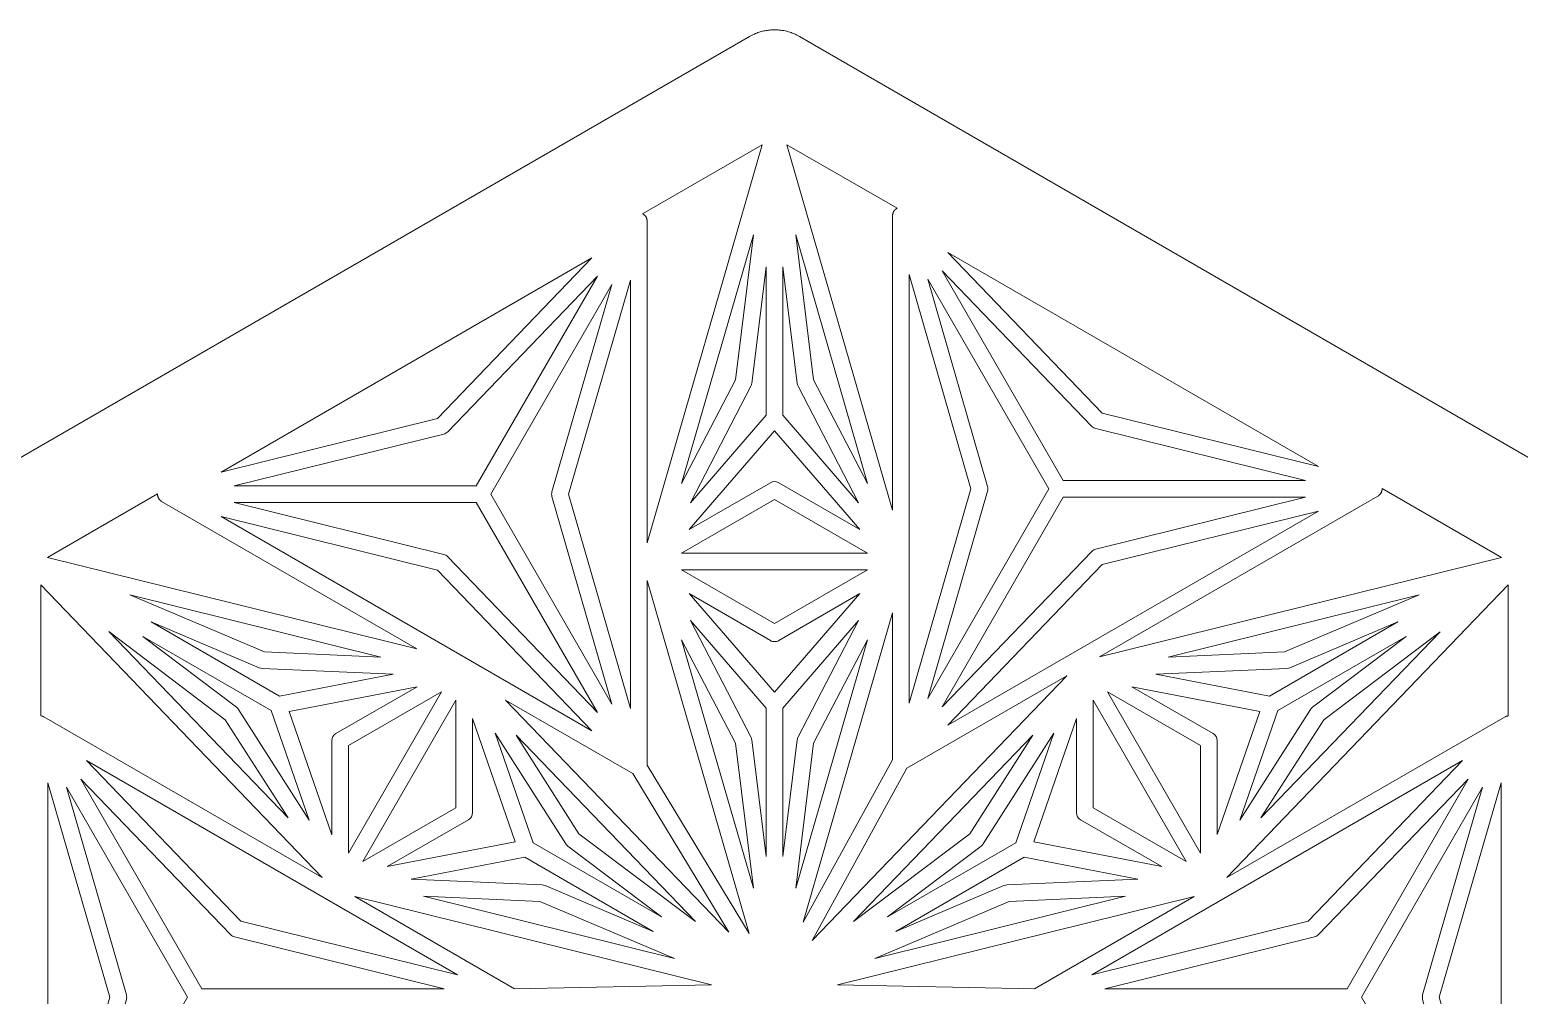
# Model space of a CAD drawing. Header units: inches. Extents: x 0.08 to 7.7, y 0.07 to 8.85.
# Drawn here: x 2.672 to 5.106, y 7.274 to 8.851 of the extents above; entities that cross this region are included whole.
import ezdxf

# ---------------------------------------------------------------- set-up
doc = ezdxf.new("R2010")
doc.units = ezdxf.units.IN
doc.header["$MEASUREMENT"] = 0
doc.layers.add('Layer 1', color=7, linetype='Continuous')

# ---------------------------------------------------------------- blocks, each defined once
blk = doc.blocks.new('block 2')
at = {"layer": 'Layer 1', "lineweight": 0}
for points in [[(3.825, 8.2791), (3.7371, 8.11), (3.8543, 8.5158), (3.825, 8.2791)], [(3.9528, 8.2791), (3.9235, 8.5158), (4.0407, 8.11), (3.9528, 8.2791)], [(3.338, 8.2161), (2.9844, 8.1286), (3.5906, 8.4786), (3.338, 8.2161)], [(4.4245, 8.2249), (4.1719, 8.4874), (4.7781, 8.1374), (4.4245, 8.2249)], [(4.21, 8.1011), (4.1089, 7.7511), (4.1089, 8.4511), (4.21, 8.1011)], [(3.6535, 7.7422), (3.5525, 8.0922), (3.6535, 8.4422), (3.6535, 7.7422)], [(3.7369, 7.9959), (3.8889, 8.0836), (4.0409, 7.9959), (3.7369, 7.9959)], [(4.1719, 7.7148), (4.4245, 7.9773), (4.7781, 8.0648), (4.1719, 7.7148)], [(3.338, 7.9684), (3.5906, 7.7059), (2.9844, 8.0559), (3.338, 7.9684)], [(3.8889, 7.8809), (3.7369, 7.9686), (4.0409, 7.9686), (3.8889, 7.8809)], [(3.6807, 7.9516), (3.8473, 7.3746), (3.6807, 7.6498), (3.6807, 7.9516)], [(3.0553, 7.8347), (2.8356, 7.9277), (3.2456, 7.8263), (3.0553, 7.8347)], [(4.7225, 7.8347), (4.5321, 7.8263), (4.9422, 7.9277), (4.7225, 7.8347)], [(4.0817, 7.8985), (4.0817, 7.6583), (3.9358, 7.3932), (4.0817, 7.8985)], [(2.801, 7.8678), (2.9913, 7.724), (3.0939, 7.5634), (2.801, 7.8678)], [(4.6839, 7.5634), (4.7865, 7.724), (4.9768, 7.8677), (4.6839, 7.5634)], [(3.825, 7.6854), (3.8543, 7.4487), (3.7371, 7.8545), (3.825, 7.6854)], [(3.9528, 7.6854), (4.0407, 7.8545), (3.9235, 7.4486), (3.9528, 7.6854)], [(3.9504, 7.3631), (4.1054, 7.6449), (4.3667, 7.7958), (3.9504, 7.3631)], [(3.1926, 7.5061), (3.1926, 7.6816), (3.3446, 7.7694), (3.1926, 7.5061)], [(4.5852, 7.5061), (4.4332, 7.7694), (4.5852, 7.6816), (4.5852, 7.5061)], [(3.3682, 7.5802), (3.2162, 7.4925), (3.3682, 7.7558), (3.3682, 7.5802)], [(3.814, 7.3771), (3.4493, 7.756), (3.6573, 7.636), (3.814, 7.3771)], [(4.4096, 7.7558), (4.5616, 7.4925), (4.4096, 7.5802), (4.4096, 7.7558)], [(3.5694, 7.5378), (3.4669, 7.6985), (3.7598, 7.3941), (3.5694, 7.5378)], [(4.2083, 7.5378), (4.0179, 7.3941), (4.3109, 7.6985), (4.2083, 7.5378)], [(3.3706, 7.3071), (3.0169, 7.3946), (2.7643, 7.6571), (3.3706, 7.3071)], [(4.7609, 7.3946), (4.4072, 7.3071), (5.0134, 7.6571), (4.7609, 7.3946)], [(2.7014, 7.6208), (2.8025, 7.2708), (2.7014, 6.9208), (2.7014, 7.6208)], [(5.0764, 6.9208), (4.9753, 7.2708), (5.0764, 7.6208), (5.0764, 6.9208)], [(3.4642, 7.2845), (3.2029, 7.4353), (3.7858, 7.2911), (3.4642, 7.2845)], [(3.3152, 7.4356), (3.5055, 7.4271), (3.7252, 7.3341), (3.3152, 7.4356)], [(3.992, 7.2911), (4.5749, 7.4353), (4.3136, 7.2845), (3.992, 7.2911)], [(4.0526, 7.3341), (4.2723, 7.4271), (4.4626, 7.4356), (4.0526, 7.3341)]]:
    blk.add_lwpolyline(points, dxfattribs=at)
for points, knots in [([(7.6873, 2.2585), (7.688, 2.2594), (7.6886, 2.2604), (7.6893, 2.2613), (7.69, 2.2625), (7.6907, 2.2637), (7.6914, 2.2649), (7.6921, 2.266), (7.6927, 2.2672), (7.6933, 2.2684), (7.6939, 2.2694), (7.6944, 2.2705), (7.6949, 2.2716), (7.6955, 2.273), (7.6961, 2.2743), (7.6967, 2.2757), (7.6971, 2.2767), (7.6974, 2.2778), (7.6978, 2.2788), (7.6983, 2.2803), (7.6988, 2.2817), (7.6992, 2.2832), (7.6995, 2.2843), (7.6998, 2.2854), (7.7001, 2.2865), (7.7004, 2.2879), (7.7007, 2.2894), (7.701, 2.2908), (7.7012, 2.2921), (7.7014, 2.2934), (7.7016, 2.2947), (7.7018, 2.296), (7.7019, 2.2973), (7.702, 2.2985), (7.7022, 2.3001), (7.7022, 2.3018), (7.7023, 2.3034), (7.7023, 2.3041), (7.7024, 2.3049), (7.7024, 2.3056), (7.7024, 2.3056), (7.7024, 6.6148), (7.7024, 6.6148), (7.7024, 6.6156), (7.7023, 6.6163), (7.7023, 6.6171), (7.7022, 6.6187), (7.7022, 6.6203), (7.702, 6.6219), (7.7019, 6.6232), (7.7018, 6.6244), (7.7016, 6.6257), (7.7014, 6.627), (7.7012, 6.6283), (7.701, 6.6296), (7.7007, 6.6311), (7.7004, 6.6325), (7.7001, 6.6339), (7.6998, 6.635), (7.6995, 6.6361), (7.6992, 6.6372), (7.6988, 6.6387), (7.6983, 6.6402), (7.6978, 6.6416), (7.6974, 6.6427), (7.6971, 6.6437), (7.6967, 6.6447), (7.6961, 6.6461), (7.6955, 6.6475), (7.6949, 6.6488), (7.6944, 6.6499), (7.6939, 6.651), (7.6934, 6.652), (7.6927, 6.6532), (7.6921, 6.6544), (7.6914, 6.6556), (7.6907, 6.6568), (7.69, 6.6579), (7.6893, 6.6591), (7.6886, 6.6601), (7.688, 6.661), (7.6873, 6.662), (7.6864, 6.6632), (7.6855, 6.6644), (7.6846, 6.6656), (7.6839, 6.6665), (7.6832, 6.6673), (7.6825, 6.6681), (7.6815, 6.6693), (7.6805, 6.6704), (7.6794, 6.6716), (7.6786, 6.6724), (7.6778, 6.6731), (7.677, 6.6739), (7.6759, 6.6749), (7.6748, 6.6759), (7.6737, 6.6769), (7.6727, 6.6777), (7.6716, 6.6785), (7.6706, 6.6793), (7.6696, 6.6801), (7.6686, 6.6809), (7.6675, 6.6817), (7.6662, 6.6826), (7.6649, 6.6834), (7.6635, 6.6843), (7.6628, 6.6847), (7.6622, 6.6851), (7.6616, 6.6855), (7.6616, 6.6855), (3.9297, 8.8401), (3.9297, 8.8401), (3.929, 8.8405), (3.9283, 8.8408), (3.9275, 8.8412), (3.9262, 8.8419), (3.9249, 8.8427), (3.9235, 8.8433), (3.9222, 8.8439), (3.921, 8.8444), (3.9197, 8.8449), (3.9186, 8.8454), (3.9174, 8.8458), (3.9163, 8.8463), (3.9148, 8.8468), (3.9133, 8.8472), (3.9118, 8.8477), (3.9108, 8.848), (3.9098, 8.8483), (3.9088, 8.8485), (3.9072, 8.8489), (3.9056, 8.8492), (3.904, 8.8496), (3.9031, 8.8497), (3.9021, 8.8499), (3.9011, 8.8501), (3.8995, 8.8503), (3.8979, 8.8505), (3.8963, 8.8506), (3.8953, 8.8507), (3.8942, 8.8508), (3.8931, 8.8509), (3.8916, 8.8509), (3.8902, 8.851), (3.8887, 8.851), (3.8875, 8.851), (3.8862, 8.8509), (3.885, 8.8509), (3.8837, 8.8508), (3.8824, 8.8507), (3.8811, 8.8506), (3.8797, 8.8505), (3.8783, 8.8503), (3.8769, 8.8501), (3.8758, 8.8499), (3.8746, 8.8497), (3.8735, 8.8495), (3.872, 8.8492), (3.8706, 8.8489), (3.8691, 8.8486), (3.868, 8.8483), (3.8668, 8.8479), (3.8657, 8.8476), (3.8643, 8.8472), (3.863, 8.8468), (3.8616, 8.8463), (3.8604, 8.8459), (3.8591, 8.8453), (3.8579, 8.8448), (3.8567, 8.8443), (3.8555, 8.8439), (3.8544, 8.8433), (3.8529, 8.8427), (3.8515, 8.8419), (3.8501, 8.8412), (3.8494, 8.8408), (3.8487, 8.8405), (3.8481, 8.8401), (3.8481, 8.8401), (0.1162, 6.6855), (0.1162, 6.6855), (0.1156, 6.6851), (0.115, 6.6847), (0.1143, 6.6843), (0.113, 6.6834), (0.1116, 6.6826), (0.1102, 6.6816), (0.1092, 6.6809), (0.1082, 6.6802), (0.1072, 6.6794), (0.1062, 6.6786), (0.1051, 6.6777), (0.1041, 6.6769), (0.103, 6.6759), (0.1019, 6.6749), (0.1009, 6.674), (0.1, 6.6732), (0.0992, 6.6724), (0.0984, 6.6715), (0.0973, 6.6704), (0.0963, 6.6693), (0.0953, 6.6682), (0.0946, 6.6673), (0.0939, 6.6664), (0.0932, 6.6656), (0.0922, 6.6644), (0.0914, 6.6633), (0.0905, 6.6621), (0.0898, 6.6611), (0.0891, 6.66), (0.0885, 6.659), (0.0877, 6.6579), (0.0871, 6.6568), (0.0864, 6.6556), (0.0857, 6.6544), (0.085, 6.6532), (0.0844, 6.652), (0.0839, 6.651), (0.0834, 6.6499), (0.0829, 6.6489), (0.0823, 6.6475), (0.0817, 6.6461), (0.0811, 6.6447), (0.0807, 6.6437), (0.0804, 6.6427), (0.08, 6.6417), (0.0795, 6.6402), (0.079, 6.6387), (0.0786, 6.6372), (0.0783, 6.6361), (0.078, 6.635), (0.0777, 6.634), (0.0774, 6.6325), (0.0771, 6.6311), (0.0768, 6.6296), (0.0766, 6.6283), (0.0764, 6.627), (0.0762, 6.6257), (0.076, 6.6244), (0.0759, 6.6232), (0.0757, 6.6219), (0.0756, 6.6203), (0.0755, 6.6186), (0.0755, 6.617), (0.0755, 6.6163), (0.0754, 6.6155), (0.0754, 6.6148), (0.0754, 6.6148), (0.0754, 2.3056), (0.0754, 2.3056), (0.0754, 2.3049), (0.0755, 2.3042), (0.0755, 2.3034), (0.0755, 2.3018), (0.0756, 2.3002), (0.0757, 2.2985), (0.0759, 2.2972), (0.076, 2.296), (0.0762, 2.2947), (0.0764, 2.2934), (0.0766, 2.2921), (0.0768, 2.2908), (0.0771, 2.2894), (0.0774, 2.2879), (0.0777, 2.2865), (0.078, 2.2854), (0.0783, 2.2843), (0.0786, 2.2832), (0.079, 2.2817), (0.0795, 2.2803), (0.08, 2.2788), (0.0803, 2.2778), (0.0807, 2.2767), (0.0811, 2.2757), (0.0817, 2.2743), (0.0823, 2.273), (0.0829, 2.2716), (0.0834, 2.2705), (0.0839, 2.2695), (0.0844, 2.2684), (0.085, 2.2672), (0.0857, 2.266), (0.0864, 2.2648), (0.0871, 2.2637), (0.0878, 2.2625), (0.0885, 2.2614), (0.0891, 2.2604), (0.0898, 2.2594), (0.0905, 2.2584), (0.0914, 2.2572), (0.0922, 2.256), (0.0932, 2.2548), (0.0939, 2.254), (0.0946, 2.2531), (0.0953, 2.2523), (0.0963, 2.2511), (0.0973, 2.25), (0.0984, 2.2489), (0.0992, 2.2481), (0.1, 2.2473), (0.1008, 2.2465), (0.1019, 2.2455), (0.103, 2.2445), (0.1041, 2.2435), (0.1051, 2.2427), (0.1061, 2.2419), (0.1072, 2.2411), (0.1082, 2.2403), (0.1092, 2.2395), (0.1102, 2.2388), (0.1116, 2.2378), (0.1129, 2.237), (0.1143, 2.2361), (0.115, 2.2357), (0.1156, 2.2353), (0.1162, 2.2349), (0.1162, 2.2349), (3.8481, 0.0803), (3.8481, 0.0803), (3.8481, 0.0803), (3.8482, 0.0803), (3.8483, 0.0802), (3.8505, 0.079), (3.8527, 0.0779), (3.855, 0.0769), (3.856, 0.0764), (3.857, 0.0758), (3.8581, 0.0754), (3.8588, 0.0751), (3.8596, 0.075), (3.8603, 0.0747), (3.8696, 0.0712), (3.8792, 0.0694), (3.8888, 0.0694), (3.8888, 0.0694), (3.8889, 0.0694), (3.8889, 0.0694), (3.8889, 0.0694), (3.8889, 0.0694), (3.889, 0.0694), (3.898, 0.0694), (3.9072, 0.071), (3.916, 0.0742), (3.9173, 0.0746), (3.9185, 0.075), (3.9197, 0.0754), (3.9206, 0.0758), (3.9215, 0.0763), (3.9224, 0.0767), (3.9248, 0.0778), (3.9272, 0.0789), (3.9295, 0.0802), (3.9296, 0.0803), (3.9297, 0.0803), (3.9297, 0.0803), (3.9297, 0.0803), (7.6616, 2.2349), (7.6616, 2.2349), (7.6623, 2.2353), (7.6629, 2.2358), (7.6635, 2.2362), (7.6649, 2.237), (7.6662, 2.2378), (7.6675, 2.2387), (7.6686, 2.2395), (7.6696, 2.2403), (7.6707, 2.2411), (7.6717, 2.2419), (7.6727, 2.2427), (7.6737, 2.2435), (7.6748, 2.2445), (7.6759, 2.2455), (7.677, 2.2466), (7.6778, 2.2473), (7.6786, 2.248), (7.6793, 2.2488), (7.6805, 2.25), (7.6815, 2.2512), (7.6825, 2.2524), (7.6832, 2.2531), (7.6839, 2.254), (7.6846, 2.2548), (7.6855, 2.256), (7.6864, 2.2572), (7.6873, 2.2585)], [0, 0, 0, 0, 1, 1, 1, 2, 2, 2, 3, 3, 3, 4, 4, 4, 5, 5, 5, 6, 6, 6, 7, 7, 7, 8, 8, 8, 9, 9, 9, 10, 10, 10, 11, 11, 11, 12, 12, 12, 13, 13, 13, 14, 14, 14, 15, 15, 15, 16, 16, 16, 17, 17, 17, 18, 18, 18, 19, 19, 19, 20, 20, 20, 21, 21, 21, 22, 22, 22, 23, 23, 23, 24, 24, 24, 25, 25, 25, 26, 26, 26, 27, 27, 27, 28, 28, 28, 29, 29, 29, 30, 30, 30, 31, 31, 31, 32, 32, 32, 33, 33, 33, 34, 34, 34, 35, 35, 35, 36, 36, 36, 37, 37, 37, 38, 38, 38, 39, 39, 39, 40, 40, 40, 41, 41, 41, 42, 42, 42, 43, 43, 43, 44, 44, 44, 45, 45, 45, 46, 46, 46, 47, 47, 47, 48, 48, 48, 49, 49, 49, 50, 50, 50, 51, 51, 51, 52, 52, 52, 53, 53, 53, 54, 54, 54, 55, 55, 55, 56, 56, 56, 57, 57, 57, 58, 58, 58, 59, 59, 59, 60, 60, 60, 61, 61, 61, 62, 62, 62, 63, 63, 63, 64, 64, 64, 65, 65, 65, 66, 66, 66, 67, 67, 67, 68, 68, 68, 69, 69, 69, 70, 70, 70, 71, 71, 71, 72, 72, 72, 73, 73, 73, 74, 74, 74, 75, 75, 75, 76, 76, 76, 77, 77, 77, 78, 78, 78, 79, 79, 79, 80, 80, 80, 81, 81, 81, 82, 82, 82, 83, 83, 83, 84, 84, 84, 85, 85, 85, 86, 86, 86, 87, 87, 87, 88, 88, 88, 89, 89, 89, 90, 90, 90, 91, 91, 91, 92, 92, 92, 93, 93, 93, 94, 94, 94, 95, 95, 95, 96, 96, 96, 97, 97, 97, 98, 98, 98, 99, 99, 99, 100, 100, 100, 101, 101, 101, 102, 102, 102, 103, 103, 103, 104, 104, 104, 105, 105, 105, 106, 106, 106, 107, 107, 107, 108, 108, 108, 109, 109, 109, 110, 110, 110, 111, 111, 111, 112, 112, 112, 113, 113, 113, 114, 114, 114, 115, 115, 115, 116, 116, 116, 117, 117, 117, 118, 118, 118, 119, 119, 119, 120, 120, 120, 121, 121, 121, 122, 122, 122, 123, 123, 123, 124, 124, 124, 125, 125, 125, 126, 126, 126, 127, 127, 127, 128, 128, 128, 128]), ([(3.8685, 8.6633), (3.8685, 8.6633), (3.6807, 8.0129), (3.6807, 8.0129), (3.6807, 8.0129), (3.6807, 8.5385), (3.6807, 8.5385), (3.6807, 8.5385), (3.6807, 8.5386), (3.6807, 8.5386), (3.6807, 8.5389), (3.6806, 8.5391), (3.6806, 8.5394), (3.6806, 8.5397), (3.6807, 8.5399), (3.6807, 8.5401), (3.6806, 8.5404), (3.6804, 8.5407), (3.6804, 8.541), (3.6802, 8.5417), (3.6801, 8.5423), (3.6799, 8.5429), (3.6798, 8.5432), (3.6798, 8.5435), (3.6797, 8.5438), (3.6796, 8.544), (3.6794, 8.5442), (3.6793, 8.5444), (3.6791, 8.5446), (3.6791, 8.5449), (3.679, 8.5452), (3.679, 8.5452), (3.679, 8.5452), (3.6789, 8.5453), (3.6788, 8.5455), (3.6785, 8.5457), (3.6784, 8.5459), (3.6781, 8.5464), (3.6777, 8.5469), (3.6773, 8.5473), (3.6771, 8.5476), (3.6769, 8.5479), (3.6767, 8.5482), (3.6766, 8.5482), (3.6766, 8.5483), (3.6766, 8.5483), (3.6764, 8.5484), (3.6762, 8.5485), (3.6761, 8.5486), (3.6759, 8.5488), (3.6757, 8.549), (3.6755, 8.5492), (3.6752, 8.5494), (3.6749, 8.5495), (3.6746, 8.5497), (3.6743, 8.5499), (3.6742, 8.5501), (3.6739, 8.5503), (3.6737, 8.5504), (3.6734, 8.5504), (3.6732, 8.5505), (3.6732, 8.5505), (3.8685, 8.6633), (3.8685, 8.6633)], [0, 0, 0, 0, 1, 1, 1, 2, 2, 2, 3, 3, 3, 4, 4, 4, 5, 5, 5, 6, 6, 6, 7, 7, 7, 8, 8, 8, 9, 9, 9, 10, 10, 10, 11, 11, 11, 12, 12, 12, 13, 13, 13, 14, 14, 14, 15, 15, 15, 16, 16, 16, 17, 17, 17, 18, 18, 18, 19, 19, 19, 20, 20, 20, 21, 21, 21, 21]), ([(4.0885, 8.5591), (4.0883, 8.559), (4.0881, 8.5587), (4.0879, 8.5586), (4.0876, 8.5584), (4.0873, 8.5582), (4.087, 8.558), (4.0868, 8.5578), (4.0866, 8.5576), (4.0864, 8.5574), (4.0862, 8.5573), (4.086, 8.5573), (4.0859, 8.5571), (4.0859, 8.5571), (4.0859, 8.557), (4.0858, 8.557), (4.0856, 8.5568), (4.0854, 8.5564), (4.0852, 8.5562), (4.0848, 8.5557), (4.0844, 8.5552), (4.0841, 8.5547), (4.0839, 8.5545), (4.0837, 8.5544), (4.0835, 8.5541), (4.0835, 8.5541), (4.0835, 8.554), (4.0835, 8.554), (4.0834, 8.5538), (4.0833, 8.5535), (4.0832, 8.5532), (4.0831, 8.553), (4.0829, 8.5529), (4.0828, 8.5526), (4.0827, 8.5524), (4.0827, 8.552), (4.0826, 8.5517), (4.0824, 8.5511), (4.0822, 8.5505), (4.0821, 8.5499), (4.0821, 8.5496), (4.0818, 8.5493), (4.0818, 8.549), (4.0818, 8.5487), (4.0819, 8.5485), (4.0819, 8.5483), (4.0818, 8.548), (4.0817, 8.5477), (4.0817, 8.5474), (4.0817, 8.5474), (4.0817, 8.5474), (4.0817, 8.5473), (4.0817, 8.5473), (4.0817, 8.066), (4.0817, 8.066), (4.0817, 8.066), (3.9093, 8.6633), (3.9093, 8.6633), (3.9093, 8.6633), (4.0893, 8.5594), (4.0893, 8.5594), (4.089, 8.5592), (4.0888, 8.5592), (4.0885, 8.5591)], [0, 0, 0, 0, 1, 1, 1, 2, 2, 2, 3, 3, 3, 4, 4, 4, 5, 5, 5, 6, 6, 6, 7, 7, 7, 8, 8, 8, 9, 9, 9, 10, 10, 10, 11, 11, 11, 12, 12, 12, 13, 13, 13, 14, 14, 14, 15, 15, 15, 16, 16, 16, 17, 17, 17, 18, 18, 18, 19, 19, 19, 20, 20, 20, 21, 21, 21, 21]), ([(3.4016, 8.1059), (3.4016, 8.1059), (3.0059, 8.1059), (3.0059, 8.1059), (3.0059, 8.1059), (3.3484, 8.1906), (3.3484, 8.1906), (3.3509, 8.1912), (3.3531, 8.1925), (3.3549, 8.1944), (3.3549, 8.1944), (3.5995, 8.4486), (3.5995, 8.4486), (3.5995, 8.4486), (3.4016, 8.1059), (3.4016, 8.1059)], [0, 0, 0, 0, 1, 1, 1, 2, 2, 2, 3, 3, 3, 4, 4, 4, 5, 5, 5, 5]), ([(3.8753, 8.2215), (3.8753, 8.2215), (3.7514, 8.0785), (3.7514, 8.0785), (3.7514, 8.0785), (3.8502, 8.2687), (3.8502, 8.2687), (3.851, 8.2702), (3.8515, 8.2717), (3.8517, 8.2733), (3.8517, 8.2733), (3.8753, 8.464), (3.8753, 8.464), (3.8753, 8.464), (3.8753, 8.2215), (3.8753, 8.2215)], [0, 0, 0, 0, 1, 1, 1, 2, 2, 2, 3, 3, 3, 4, 4, 4, 5, 5, 5, 5]), ([(3.9025, 8.2215), (3.9025, 8.2215), (3.9025, 8.464), (3.9025, 8.464), (3.9025, 8.464), (3.9261, 8.2733), (3.9261, 8.2733), (3.9263, 8.2717), (3.9268, 8.2702), (3.9275, 8.2687), (3.9275, 8.2687), (4.0264, 8.0785), (4.0264, 8.0785), (4.0264, 8.0785), (3.9025, 8.2215), (3.9025, 8.2215)], [0, 0, 0, 0, 1, 1, 1, 2, 2, 2, 3, 3, 3, 4, 4, 4, 5, 5, 5, 5]), ([(4.3608, 8.1147), (4.3608, 8.1147), (4.163, 8.4574), (4.163, 8.4574), (4.163, 8.4574), (4.4076, 8.2032), (4.4076, 8.2032), (4.4093, 8.2014), (4.4116, 8.2001), (4.4141, 8.1994), (4.4141, 8.1994), (4.7566, 8.1147), (4.7566, 8.1147), (4.7566, 8.1147), (4.3608, 8.1147), (4.3608, 8.1147)], [0, 0, 0, 0, 1, 1, 1, 2, 2, 2, 3, 3, 3, 4, 4, 4, 5, 5, 5, 5]), ([(3.6231, 8.4349), (3.6231, 8.4349), (3.5252, 8.096), (3.5252, 8.096), (3.5245, 8.0936), (3.5245, 8.0909), (3.5252, 8.0885), (3.5252, 8.0885), (3.6231, 7.7495), (3.6231, 7.7495), (3.6231, 7.7495), (3.4252, 8.0922), (3.4252, 8.0922), (3.4252, 8.0922), (3.6231, 8.4349), (3.6231, 8.4349)], [0, 0, 0, 0, 1, 1, 1, 2, 2, 2, 3, 3, 3, 4, 4, 4, 5, 5, 5, 5]), ([(4.2372, 8.1049), (4.2372, 8.1049), (4.1394, 8.4438), (4.1394, 8.4438), (4.1394, 8.4438), (4.3372, 8.1011), (4.3372, 8.1011), (4.3372, 8.1011), (4.1394, 7.7584), (4.1394, 7.7584), (4.1394, 7.7584), (4.2372, 8.0973), (4.2372, 8.0973), (4.2379, 8.0998), (4.2379, 8.1024), (4.2372, 8.1049)], [0, 0, 0, 0, 1, 1, 1, 2, 2, 2, 3, 3, 3, 4, 4, 4, 5, 5, 5, 5]), ([(3.8889, 8.1957), (3.8889, 8.1957), (4.0285, 8.0345), (4.0285, 8.0345), (4.0285, 8.0345), (3.8957, 8.1111), (3.8957, 8.1111), (3.8915, 8.1136), (3.8863, 8.1136), (3.8821, 8.1111), (3.8821, 8.1111), (3.7493, 8.0345), (3.7493, 8.0345), (3.7493, 8.0345), (3.8889, 8.1957), (3.8889, 8.1957)], [0, 0, 0, 0, 1, 1, 1, 2, 2, 2, 3, 3, 3, 4, 4, 4, 5, 5, 5, 5]), ([(2.8808, 8.093), (2.8808, 8.0928), (2.8806, 8.0925), (2.8806, 8.0922), (2.8806, 8.092), (2.8808, 8.0917), (2.8808, 8.0914), (2.8808, 8.0911), (2.8808, 8.0907), (2.8808, 8.0903), (2.8808, 8.0901), (2.8809, 8.0898), (2.881, 8.0895), (2.881, 8.0893), (2.881, 8.0892), (2.881, 8.089), (2.881, 8.0889), (2.8811, 8.0889), (2.8811, 8.0888), (2.8812, 8.0885), (2.8814, 8.0882), (2.8815, 8.0878), (2.8817, 8.0873), (2.8819, 8.0867), (2.8822, 8.0862), (2.8823, 8.086), (2.8823, 8.0857), (2.8825, 8.0854), (2.8825, 8.0854), (2.8825, 8.0854), (2.8825, 8.0853), (2.8826, 8.0852), (2.8827, 8.0851), (2.8828, 8.085), (2.8829, 8.0848), (2.8831, 8.0846), (2.8832, 8.0844), (2.8834, 8.0841), (2.8837, 8.0839), (2.8839, 8.0836), (2.8841, 8.0833), (2.8843, 8.083), (2.8845, 8.0828), (2.8846, 8.0827), (2.8846, 8.0826), (2.8847, 8.0826), (2.8849, 8.0823), (2.8852, 8.0822), (2.8855, 8.0819), (2.8857, 8.0818), (2.8858, 8.0816), (2.886, 8.0814), (2.8862, 8.0813), (2.8864, 8.0812), (2.8866, 8.0811), (2.8868, 8.0809), (2.887, 8.0807), (2.8873, 8.0806), (2.8873, 8.0806), (2.8874, 8.0805), (2.8874, 8.0804), (2.8874, 8.0804), (3.3043, 7.8398), (3.3043, 7.8398), (3.3043, 7.8398), (2.7008, 7.9891), (2.7008, 7.9891), (2.7008, 7.9891), (2.8808, 8.093), (2.8808, 8.093), (2.8808, 8.093), (2.8808, 8.093), (2.8808, 8.093)], [0, 0, 0, 0, 1, 1, 1, 2, 2, 2, 3, 3, 3, 4, 4, 4, 5, 5, 5, 6, 6, 6, 7, 7, 7, 8, 8, 8, 9, 9, 9, 10, 10, 10, 11, 11, 11, 12, 12, 12, 13, 13, 13, 14, 14, 14, 15, 15, 15, 16, 16, 16, 17, 17, 17, 18, 18, 18, 19, 19, 19, 20, 20, 20, 21, 21, 21, 22, 22, 22, 23, 23, 23, 24, 24, 24, 24]), ([(4.3608, 8.0875), (4.3608, 8.0875), (4.7565, 8.0875), (4.7565, 8.0875), (4.7565, 8.0875), (4.4141, 8.0027), (4.4141, 8.0027), (4.4116, 8.0021), (4.4093, 8.0008), (4.4076, 7.999), (4.4076, 7.999), (4.163, 7.7448), (4.163, 7.7448), (4.163, 7.7448), (4.3608, 8.0875), (4.3608, 8.0875)], [0, 0, 0, 0, 1, 1, 1, 2, 2, 2, 3, 3, 3, 4, 4, 4, 5, 5, 5, 5]), ([(4.4199, 7.8265), (4.4199, 7.8265), (4.875, 8.0893), (4.875, 8.0893), (4.8751, 8.0893), (4.8751, 8.0894), (4.8752, 8.0894), (4.8754, 8.0896), (4.8756, 8.0898), (4.8759, 8.0899), (4.876, 8.0901), (4.8763, 8.0901), (4.8765, 8.0903), (4.8767, 8.0904), (4.8768, 8.0906), (4.877, 8.0908), (4.8773, 8.091), (4.8776, 8.0912), (4.8778, 8.0914), (4.8779, 8.0915), (4.8779, 8.0916), (4.878, 8.0916), (4.8782, 8.0919), (4.8784, 8.0922), (4.8786, 8.0924), (4.8788, 8.0927), (4.8791, 8.0929), (4.8793, 8.0932), (4.8794, 8.0935), (4.8796, 8.0936), (4.8797, 8.0939), (4.8798, 8.094), (4.8799, 8.0941), (4.8799, 8.0942), (4.88, 8.0942), (4.88, 8.0942), (4.88, 8.0943), (4.8802, 8.0945), (4.8802, 8.0948), (4.8803, 8.0951), (4.8806, 8.0956), (4.8808, 8.0961), (4.8809, 8.0967), (4.8811, 8.097), (4.8813, 8.0973), (4.8814, 8.0977), (4.8814, 8.0977), (4.8814, 8.0978), (4.8814, 8.0978), (4.8815, 8.098), (4.8814, 8.0982), (4.8815, 8.0984), (4.8815, 8.0987), (4.8816, 8.0989), (4.8817, 8.0992), (4.8817, 8.0996), (4.8816, 8.0999), (4.8817, 8.1003), (4.8817, 8.1006), (4.8818, 8.1008), (4.8818, 8.1011), (4.8818, 8.1014), (4.8817, 8.1016), (4.8817, 8.1019), (4.8817, 8.1019), (4.8817, 8.1019), (4.8817, 8.1019), (4.8817, 8.1019), (5.077, 7.9891), (5.077, 7.9891), (5.077, 7.9891), (4.4199, 7.8265), (4.4199, 7.8265)], [0, 0, 0, 0, 1, 1, 1, 2, 2, 2, 3, 3, 3, 4, 4, 4, 5, 5, 5, 6, 6, 6, 7, 7, 7, 8, 8, 8, 9, 9, 9, 10, 10, 10, 11, 11, 11, 12, 12, 12, 13, 13, 13, 14, 14, 14, 15, 15, 15, 16, 16, 16, 17, 17, 17, 18, 18, 18, 19, 19, 19, 20, 20, 20, 21, 21, 21, 22, 22, 22, 23, 23, 23, 24, 24, 24, 24]), ([(3.4016, 8.0786), (3.4016, 8.0786), (3.5995, 7.7359), (3.5995, 7.7359), (3.5995, 7.7359), (3.3549, 7.9901), (3.3549, 7.9901), (3.3531, 7.992), (3.3509, 7.9933), (3.3484, 7.9939), (3.3484, 7.9939), (3.0059, 8.0786), (3.0059, 8.0786), (3.0059, 8.0786), (3.4016, 8.0786), (3.4016, 8.0786)], [0, 0, 0, 0, 1, 1, 1, 2, 2, 2, 3, 3, 3, 4, 4, 4, 5, 5, 5, 5]), ([(2.6946, 7.7288), (2.6946, 7.7288), (2.6945, 7.7288), (2.6945, 7.7288), (2.6942, 7.729), (2.694, 7.729), (2.6937, 7.7291), (2.6935, 7.7292), (2.6933, 7.7294), (2.6931, 7.7295), (2.6928, 7.7296), (2.6925, 7.7296), (2.6922, 7.7297), (2.6916, 7.7299), (2.691, 7.7301), (2.6904, 7.7302), (2.6901, 7.7303), (2.6899, 7.7304), (2.6897, 7.7304), (2.6897, 7.7304), (2.6897, 7.9441), (2.6897, 7.9441), (2.6897, 7.9441), (3.1497, 7.466), (3.1497, 7.466), (3.1497, 7.466), (2.6946, 7.7288), (2.6946, 7.7288)], [0, 0, 0, 0, 1, 1, 1, 2, 2, 2, 3, 3, 3, 4, 4, 4, 5, 5, 5, 6, 6, 6, 7, 7, 7, 8, 8, 8, 9, 9, 9, 9]), ([(5.0881, 7.7304), (5.0879, 7.7304), (5.0876, 7.7303), (5.0874, 7.7302), (5.0868, 7.7301), (5.0862, 7.7299), (5.0856, 7.7297), (5.0853, 7.7296), (5.0849, 7.7296), (5.0847, 7.7295), (5.0844, 7.7294), (5.0843, 7.7292), (5.084, 7.7291), (5.0838, 7.729), (5.0835, 7.729), (5.0833, 7.7288), (5.0833, 7.7288), (5.0832, 7.7288), (5.0832, 7.7288), (5.0832, 7.7288), (4.628, 7.466), (4.628, 7.466), (4.628, 7.466), (5.0881, 7.9441), (5.0881, 7.9441), (5.0881, 7.9441), (5.0881, 7.7304), (5.0881, 7.7304)], [0, 0, 0, 0, 1, 1, 1, 2, 2, 2, 3, 3, 3, 4, 4, 4, 5, 5, 5, 6, 6, 6, 7, 7, 7, 8, 8, 8, 9, 9, 9, 9]), ([(3.8889, 7.7688), (3.8889, 7.7688), (3.7493, 7.93), (3.7493, 7.93), (3.7493, 7.93), (3.8821, 7.8533), (3.8821, 7.8533), (3.8842, 7.8521), (3.8865, 7.8515), (3.8889, 7.8515), (3.8913, 7.8515), (3.8936, 7.8521), (3.8957, 7.8533), (3.8957, 7.8533), (4.0285, 7.93), (4.0285, 7.93), (4.0285, 7.93), (3.8889, 7.7688), (3.8889, 7.7688)], [0, 0, 0, 0, 1, 1, 1, 2, 2, 2, 3, 3, 3, 4, 4, 4, 5, 5, 5, 6, 6, 6, 6]), ([(3.08, 7.7623), (3.08, 7.7623), (2.87, 7.8836), (2.87, 7.8836), (2.87, 7.8836), (3.0469, 7.8087), (3.0469, 7.8087), (3.0484, 7.8081), (3.05, 7.8077), (3.0516, 7.8076), (3.0516, 7.8076), (3.2658, 7.7981), (3.2658, 7.7981), (3.2658, 7.7981), (3.08, 7.7623), (3.08, 7.7623)], [0, 0, 0, 0, 1, 1, 1, 2, 2, 2, 3, 3, 3, 4, 4, 4, 5, 5, 5, 5]), ([(3.8753, 7.743), (3.8753, 7.743), (3.8753, 7.5004), (3.8753, 7.5004), (3.8753, 7.5004), (3.8517, 7.6911), (3.8517, 7.6911), (3.8515, 7.6928), (3.851, 7.6943), (3.8502, 7.6958), (3.8502, 7.6958), (3.7514, 7.886), (3.7514, 7.886), (3.7514, 7.886), (3.8753, 7.743), (3.8753, 7.743)], [0, 0, 0, 0, 1, 1, 1, 2, 2, 2, 3, 3, 3, 4, 4, 4, 5, 5, 5, 5]), ([(3.9025, 7.743), (3.9025, 7.743), (4.0264, 7.886), (4.0264, 7.886), (4.0264, 7.886), (3.9275, 7.6958), (3.9275, 7.6958), (3.9268, 7.6943), (3.9263, 7.6928), (3.9261, 7.6911), (3.9261, 7.6911), (3.9025, 7.5005), (3.9025, 7.5005), (3.9025, 7.5005), (3.9025, 7.743), (3.9025, 7.743)], [0, 0, 0, 0, 1, 1, 1, 2, 2, 2, 3, 3, 3, 4, 4, 4, 5, 5, 5, 5]), ([(4.6978, 7.7624), (4.6978, 7.7624), (4.512, 7.7981), (4.512, 7.7981), (4.512, 7.7981), (4.7262, 7.8076), (4.7262, 7.8076), (4.7278, 7.8077), (4.7294, 7.8081), (4.7309, 7.8087), (4.7309, 7.8087), (4.9078, 7.8836), (4.9078, 7.8836), (4.9078, 7.8836), (4.6978, 7.7624), (4.6978, 7.7624)], [0, 0, 0, 0, 1, 1, 1, 2, 2, 2, 3, 3, 3, 4, 4, 4, 5, 5, 5, 5]), ([(3.0664, 7.7388), (3.0664, 7.7388), (3.1283, 7.56), (3.1283, 7.56), (3.1283, 7.56), (3.013, 7.7407), (3.013, 7.7407), (3.0121, 7.7421), (3.011, 7.7433), (3.0097, 7.7443), (3.0097, 7.7443), (2.8564, 7.86), (2.8564, 7.86), (2.8564, 7.86), (3.0664, 7.7388), (3.0664, 7.7388)], [0, 0, 0, 0, 1, 1, 1, 2, 2, 2, 3, 3, 3, 4, 4, 4, 5, 5, 5, 5]), ([(4.7681, 7.7443), (4.7668, 7.7433), (4.7657, 7.7421), (4.7648, 7.7407), (4.7648, 7.7407), (4.6495, 7.56), (4.6495, 7.56), (4.6495, 7.56), (4.7114, 7.7388), (4.7114, 7.7388), (4.7114, 7.7388), (4.9214, 7.86), (4.9214, 7.86), (4.9214, 7.86), (4.7681, 7.7443), (4.7681, 7.7443)], [0, 0, 0, 0, 1, 1, 1, 2, 2, 2, 3, 3, 3, 4, 4, 4, 5, 5, 5, 5]), ([(3.1722, 7.7013), (3.168, 7.6988), (3.1654, 7.6943), (3.1654, 7.6895), (3.1654, 7.6895), (3.1654, 7.5361), (3.1654, 7.5361), (3.1654, 7.5361), (3.0956, 7.7376), (3.0956, 7.7376), (3.0956, 7.7376), (3.305, 7.7779), (3.305, 7.7779), (3.305, 7.7779), (3.1722, 7.7013), (3.1722, 7.7013)], [0, 0, 0, 0, 1, 1, 1, 2, 2, 2, 3, 3, 3, 4, 4, 4, 5, 5, 5, 5]), ([(4.6124, 7.5362), (4.6124, 7.5362), (4.6124, 7.6895), (4.6124, 7.6895), (4.6124, 7.6943), (4.6098, 7.6988), (4.6056, 7.7013), (4.6056, 7.7013), (4.4728, 7.7779), (4.4728, 7.7779), (4.4728, 7.7779), (4.6822, 7.7376), (4.6822, 7.7376), (4.6822, 7.7376), (4.6124, 7.5362), (4.6124, 7.5362)], [0, 0, 0, 0, 1, 1, 1, 2, 2, 2, 3, 3, 3, 4, 4, 4, 5, 5, 5, 5]), ([(3.2558, 7.4839), (3.2558, 7.4839), (3.3886, 7.5606), (3.3886, 7.5606), (3.3928, 7.563), (3.3954, 7.5675), (3.3954, 7.5724), (3.3954, 7.5724), (3.3954, 7.7257), (3.3954, 7.7257), (3.3954, 7.7257), (3.4652, 7.5242), (3.4652, 7.5242), (3.4652, 7.5242), (3.2558, 7.4839), (3.2558, 7.4839)], [0, 0, 0, 0, 1, 1, 1, 2, 2, 2, 3, 3, 3, 4, 4, 4, 5, 5, 5, 5]), ([(4.3892, 7.5606), (4.3892, 7.5606), (4.5219, 7.4839), (4.5219, 7.4839), (4.5219, 7.4839), (4.3126, 7.5242), (4.3126, 7.5242), (4.3126, 7.5242), (4.3824, 7.7257), (4.3824, 7.7257), (4.3824, 7.7257), (4.3824, 7.5724), (4.3824, 7.5724), (4.3824, 7.5675), (4.385, 7.563), (4.3892, 7.5606)], [0, 0, 0, 0, 1, 1, 1, 2, 2, 2, 3, 3, 3, 4, 4, 4, 5, 5, 5, 5]), ([(3.4944, 7.5231), (3.4944, 7.5231), (3.4325, 7.7019), (3.4325, 7.7019), (3.4325, 7.7019), (3.5478, 7.5211), (3.5478, 7.5211), (3.5487, 7.5198), (3.5498, 7.5186), (3.5511, 7.5176), (3.5511, 7.5176), (3.7044, 7.4018), (3.7044, 7.4018), (3.7044, 7.4018), (3.4944, 7.5231), (3.4944, 7.5231)], [0, 0, 0, 0, 1, 1, 1, 2, 2, 2, 3, 3, 3, 4, 4, 4, 5, 5, 5, 5]), ([(4.2833, 7.5231), (4.2833, 7.5231), (4.0734, 7.4018), (4.0734, 7.4018), (4.0734, 7.4018), (4.2267, 7.5176), (4.2267, 7.5176), (4.228, 7.5186), (4.2291, 7.5198), (4.23, 7.5211), (4.23, 7.5211), (4.3453, 7.7018), (4.3453, 7.7018), (4.3453, 7.7018), (4.2833, 7.5231), (4.2833, 7.5231)], [0, 0, 0, 0, 1, 1, 1, 2, 2, 2, 3, 3, 3, 4, 4, 4, 5, 5, 5, 5]), ([(2.9533, 7.2844), (2.9533, 7.2844), (2.7554, 7.6271), (2.7554, 7.6271), (2.7554, 7.6271), (3, 7.3729), (3, 7.3729), (3.0018, 7.371), (3.0041, 7.3697), (3.0066, 7.3691), (3.0066, 7.3691), (3.349, 7.2844), (3.349, 7.2844), (3.349, 7.2844), (2.9533, 7.2844), (2.9533, 7.2844)], [0, 0, 0, 0, 1, 1, 1, 2, 2, 2, 3, 3, 3, 4, 4, 4, 5, 5, 5, 5]), ([(4.8245, 7.2844), (4.8245, 7.2844), (4.4288, 7.2844), (4.4288, 7.2844), (4.4288, 7.2844), (4.7712, 7.3691), (4.7712, 7.3691), (4.7737, 7.3697), (4.776, 7.371), (4.7778, 7.3729), (4.7778, 7.3729), (5.0224, 7.6271), (5.0224, 7.6271), (5.0224, 7.6271), (4.8245, 7.2844), (4.8245, 7.2844)], [0, 0, 0, 0, 1, 1, 1, 2, 2, 2, 3, 3, 3, 4, 4, 4, 5, 5, 5, 5]), ([(2.7319, 6.9281), (2.7319, 6.9281), (2.8297, 7.267), (2.8297, 7.267), (2.8304, 7.2695), (2.8304, 7.2721), (2.8297, 7.2745), (2.8297, 7.2745), (2.7319, 7.6135), (2.7319, 7.6135), (2.7319, 7.6135), (2.9297, 7.2708), (2.9297, 7.2708), (2.9297, 7.2708), (2.7319, 6.9281), (2.7319, 6.9281)], [0, 0, 0, 0, 1, 1, 1, 2, 2, 2, 3, 3, 3, 4, 4, 4, 5, 5, 5, 5]), ([(4.9481, 7.2745), (4.9474, 7.2721), (4.9474, 7.2695), (4.9481, 7.267), (4.9481, 7.267), (5.0459, 6.9281), (5.0459, 6.9281), (5.0459, 6.9281), (4.8481, 7.2708), (4.8481, 7.2708), (4.8481, 7.2708), (5.0459, 7.6135), (5.0459, 7.6135), (5.0459, 7.6135), (4.9481, 7.2745), (4.9481, 7.2745)], [0, 0, 0, 0, 1, 1, 1, 2, 2, 2, 3, 3, 3, 4, 4, 4, 5, 5, 5, 5]), ([(3.5139, 7.4532), (3.5124, 7.4538), (3.5108, 7.4541), (3.5092, 7.4542), (3.5092, 7.4542), (3.295, 7.4637), (3.295, 7.4637), (3.295, 7.4637), (3.4808, 7.4995), (3.4808, 7.4995), (3.4808, 7.4995), (3.6908, 7.3782), (3.6908, 7.3782), (3.6908, 7.3782), (3.5139, 7.4532), (3.5139, 7.4532)], [0, 0, 0, 0, 1, 1, 1, 2, 2, 2, 3, 3, 3, 4, 4, 4, 5, 5, 5, 5]), ([(4.297, 7.4995), (4.297, 7.4995), (4.4828, 7.4637), (4.4828, 7.4637), (4.4828, 7.4637), (4.2686, 7.4542), (4.2686, 7.4542), (4.267, 7.4541), (4.2654, 7.4538), (4.2639, 7.4532), (4.2639, 7.4532), (4.087, 7.3782), (4.087, 7.3782), (4.087, 7.3782), (4.297, 7.4995), (4.297, 7.4995)], [0, 0, 0, 0, 1, 1, 1, 2, 2, 2, 3, 3, 3, 4, 4, 4, 5, 5, 5, 5])]:
    blk.add_open_spline(points, degree=3, knots=knots, dxfattribs=at)

msp = doc.modelspace()

# ---------------------------------------------------------------- block references
at = {"layer": 'Layer 1'}
msp.add_blockref('block 2', (0, 0), dxfattribs=at)

doc.saveas('drawing.dxf')
